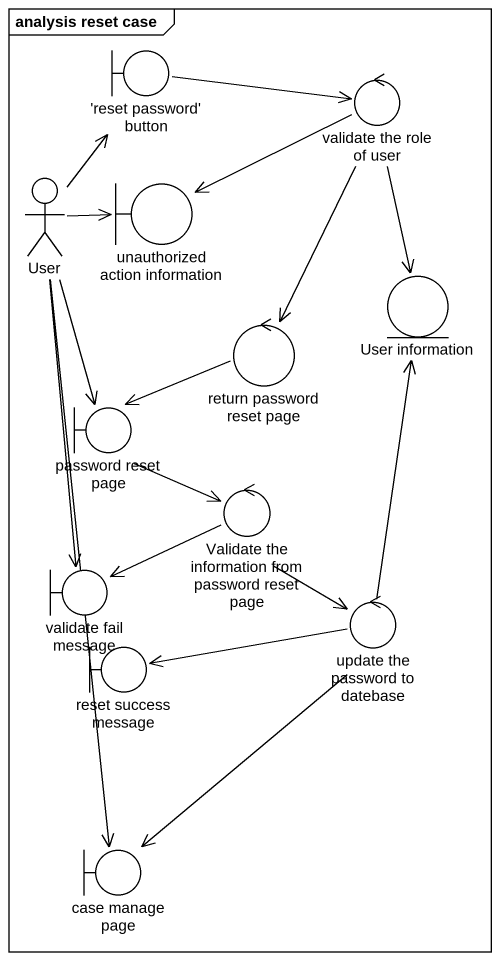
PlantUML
@startuml
mainframe analysis reset case
boundary "'reset password' button" as reset_password_button
control "validate the role of user" as validate_the_role_of_user
actor User
boundary "unauthorized action information" as unauthorized_action
entity "User information" as User_information
control "return password reset page" as return_password_reset_page
boundary "password reset page" as password_reset_page
control "Validate the information from password reset page" as Validate_the_information
boundary "validate fail message" as validate_fail_message
control "update the password to datebase" as update_the_password_to
boundary "reset success message" as reset_success_message
boundary "case manage page" as case_manage_page
reset_password_button -right-> validate_the_role_of_user
validate_the_role_of_user -left-> unauthorized_action
validate_the_role_of_user --> User_information
validate_the_role_of_user --> return_password_reset_page
User -up-> reset_password_button
User -right-> unauthorized_action
User --> password_reset_page
User --> validate_fail_message
User --> case_manage_page
return_password_reset_page -left-> password_reset_page
password_reset_page --> Validate_the_information
Validate_the_information -left-> validate_fail_message
Validate_the_information --> update_the_password_to
update_the_password_to -up-> User_information
update_the_password_to -left-> reset_success_message
update_the_password_to --> case_manage_page
@enduml
